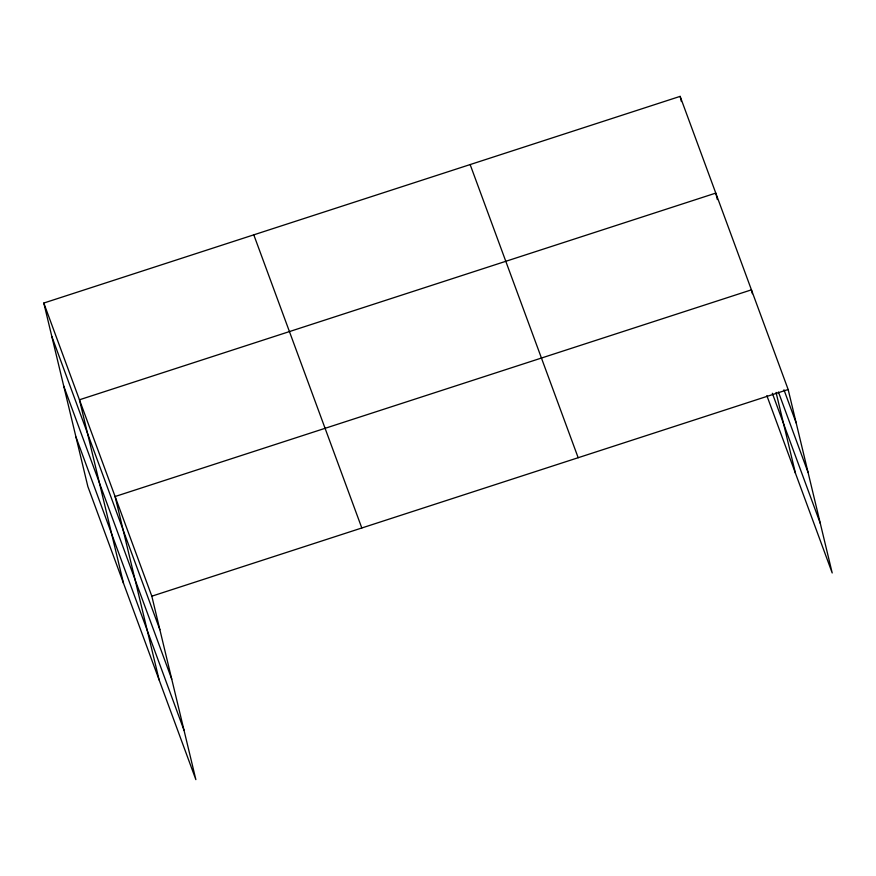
<?xml version="1.0" encoding="UTF-8"?>
<svg xmlns="http://www.w3.org/2000/svg" width="876" height="876" viewBox="0 0 876 876"><rect width="100%" height="100%" fill="white"/><g stroke="black" fill="none" stroke-linecap="round" stroke-linejoin="round"><path stroke-width="1.31" d="M43.8 303.041L151.822 596.184L195.863 779.629L87.841 486.487L43.8 303.041L680.137 96.371L788.159 389.513L832.2 572.959L766.861 395.645M151.822 596.184L788.159 389.513M783.954 389.787L796.196 423.009M778.414 391.988L808.077 472.493M772.336 393.258L820.319 523.476M470.149 164.568L578.171 457.71M253.788 234.834L361.81 527.987M51.848 336.537L159.87 629.691M63.718 386.02L171.751 679.174M75.96 437.004L183.982 730.157M752.364 293.712L751.433 289.846L115.095 496.517L159.136 679.962M776.059 392.437L795.474 473.292M717.335 199.542L715.78 193.103L79.453 399.785L123.494 583.23M680.137 96.371L681.375 101.517"/></g></svg>
